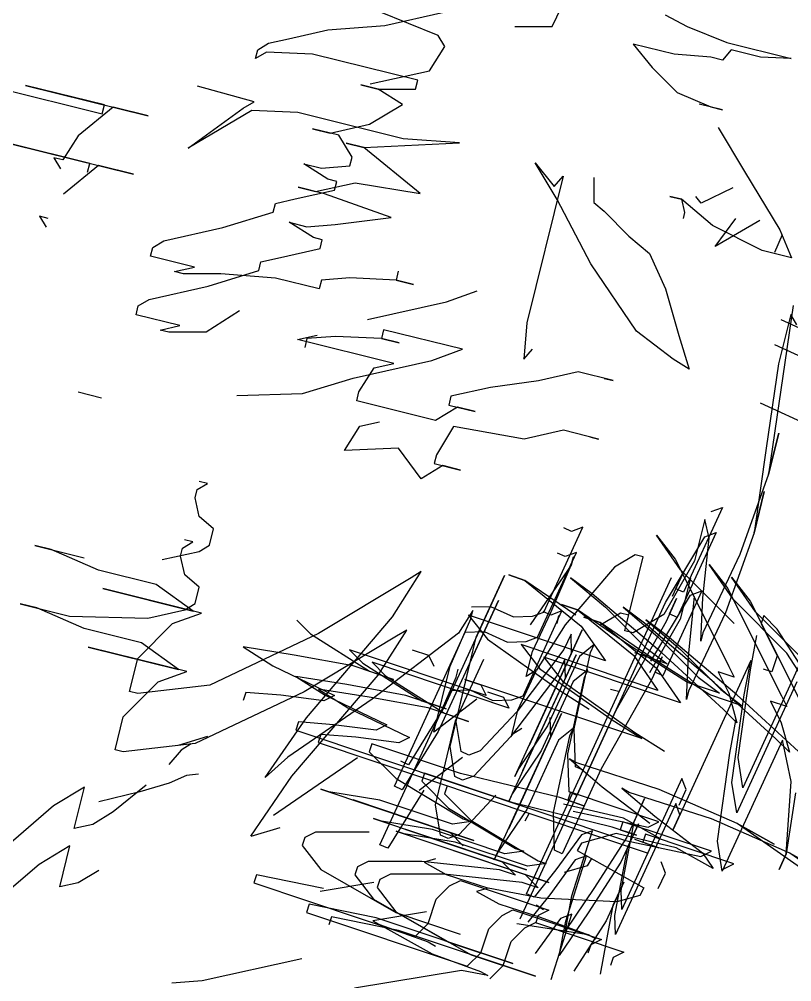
# Model space of a CAD drawing. Header units: millimetres. Extents: x 7703 to 16070, y -6855 to 95.
# Drawn here: x 14853.48 to 14863.72, y -4849.57 to -4836.82 of the extents above; entities that cross this region are included whole.
import ezdxf

# ---------------------------------------------------------------- set-up
doc = ezdxf.new("R2010")
doc.units = ezdxf.units.MM
doc.layers.add('AĞAÇLAR', color=7, linetype='Continuous')
doc.layers.add('kapı', color=6, linetype='Continuous', lineweight=9)

# ---------------------------------------------------------------- blocks, each defined once
blk = doc.blocks.new('A$C06865A3D')
at = {"color": 72}
for p, q in [((1.293848408211488, 1.77708795107901), (1.333075004804413, 1.800700327847152)), ((1.333075004804413, 1.800700327847152), (1.317394012119621, 1.78639689553529)), ((1.317394012119621, 1.78639689553529), (1.299563742650207, 1.775663997977972)), ((1.266736746765673, 1.765632424503564), (1.293848408211488, 1.77708795107901)), ((1.299563742650207, 1.775663997977972), (1.300296216679271, 1.766376383136957)), ((1.300296216679271, 1.766376383136957), (1.293164119939319, 1.762083230540156)), ((1.250323279993608, 1.760616607032716), (1.266736746765673, 1.765632424503564)), ((1.293164119939319, 1.762083230540156), (1.273917069658637, 1.745633216574788)), ((1.273917069658637, 1.745633216574788), (1.248954684997443, 1.730607155244797)), ((1.324622480431571, 1.742105377372354), (1.310358268558047, 1.733519061468541)), ((1.317490365297999, 1.737812213599681), (1.324622480431571, 1.742105377372354)), ((1.293944783334154, 1.728503232821822), (1.317490365297999, 1.737812213599681)), ((1.248954684997443, 1.730607155244797), (1.269666705396957, 1.728481903206557)), ((1.269666705396957, 1.728481903206557), (1.293944783334154, 1.728503232821822)), ((1.331070288899354, 1.731393809430301), (1.365362232958432, 1.722850152757018)), ((1.365362232958432, 1.722850152757018), (1.411084805324207, 1.711458615493029)), ((1.411084805324207, 1.711458615493029), (1.430380063364282, 1.703616257756948)), ((1.430380063364282, 1.703616257756948), (1.412549793894868, 1.69288336019963)), ((1.412549793894868, 1.69288336019963), (1.376156762358732, 1.680705168750137)), ((1.376156762358732, 1.680705168750137), (1.348312626825645, 1.678537257481366)), ((1.348312626825645, 1.678537257481366), (1.341180530085694, 1.674244104884564)), ((1.341180530085694, 1.674244104884564), (1.348312626825645, 1.678537257481366)), ((1.348312626825645, 1.678537257481366), (1.356177216046489, 1.673542805947363)), ((1.356177216046489, 1.673542805947363), (1.358326492889318, 1.669972271192818)), ((1.294821818359196, 1.646338564809411), (1.306984939204994, 1.6342030800879)), ((1.306984939204994, 1.6342030800879), (1.316266312787774, 1.634925697464495)), ((1.316266312787774, 1.634925697464495), (1.3405444091768, 1.634947038255631)), ((1.3405444091768, 1.634947038255631), (1.359107152733486, 1.636392320971935)), ((1.359107152733486, 1.636392320971935), (1.38411772676045, 1.627125999424606)), ((1.279873299703467, 1.622747517190873), (1.279140803671907, 1.632035168819129)), ((1.279140803671907, 1.632035168819129), (1.332872548198793, 1.542772090062499)), ((1.38411772676045, 1.627125999424606), (1.413426810409873, 1.610718681011348)), ((1.287737888924311, 1.61775306565687), (1.259161279303953, 1.624872769229114)), ((1.259161279303953, 1.624872769229114), (1.279873299703467, 1.622747517190873)), ((1.335609738191124, 1.602790993638336), (1.287737888924311, 1.61775306565687)), ((1.413426810409873, 1.610718681011348), (1.43487132329028, 1.599305824842303)), ((1.390613720985129, 1.592122096102684), (1.335609738191124, 1.602790993638336)), ((1.422023895720485, 1.59643657784909), (1.390613720985129, 1.592122096102684)), ((1.43487132329028, 1.599305824842303), (1.422023895720485, 1.59643657784909)), ((1.332872548198793, 1.542772090062499), (1.349334222730249, 1.523495535831898)), ((1.349334222730249, 1.523495535831898), (1.348601726640481, 1.532783187460154)), ((1.162260301643982, 1.298561214935034), (1.14799608971225, 1.289974899031221))]:
    blk.add_line(p, q, dxfattribs=at)
at = {"color": 84}
for p, q in [((1.200835358584299, 1.699563948437571), (1.183795670222025, 1.747876808512955)), ((1.367664511722978, 1.708999893162399), (1.359707863186486, 1.686213837470859)), ((1.396781876683235, 1.706336268223822), (1.387758639350067, 1.671890816651284)), ((1.419542475894559, 1.698375675827264), (1.414785592874977, 1.710567796602845)), ((1.182688487635459, 1.681356004439294), (1.200835358584299, 1.699563948437571)), ((1.387758639350067, 1.671890816651284), (1.384068345185369, 1.6957423328422)), ((1.359707863186486, 1.686213837470859), (1.353884391370229, 1.686746562365442)), ((1.465743619599379, 1.673653020057827), (1.457714437157846, 1.675652661826461)), ((1.457714437157846, 1.675652661826461), (1.475828796741552, 1.645559771452099)), ((1.475828796741552, 1.645559771452099), (1.511029515764676, 1.598420798778533)), ((1.149613555055111, 1.639592923223972), (1.109005224367137, 1.622433423064649)), ((1.158173607371281, 1.637461021542549), (1.149613555055111, 1.639592923223972)), ((1.162488196103367, 1.618204633705317), (1.158173607371281, 1.637461021542549)), ((1.48591396829579, 1.617466531693935), (1.529784134123474, 1.633714385796338)), ((1.140095929556991, 1.582871963735669), (1.162488196103367, 1.618204633705317)), ((1.167968005465809, 1.548657525330781), (1.212487133510876, 1.597733134869486)), ((1.212487133510876, 1.597733134869486), (1.182896123151294, 1.572212696075439)), ((1.511029515764676, 1.598420798778533), (1.546230240375734, 1.551281816791743)), ((1.546230240375734, 1.551281816791743), (1.531134943477809, 1.576359221246093)), ((1.531134943477809, 1.576359221246093), (1.546230240375734, 1.551281816791743)), ((1.182896123151294, 1.572212696075439), (1.118799622461665, 1.533629926852881)), ((1.217823482118546, 1.553809252101927), (1.167968005465809, 1.548657525330781)), ((1.180842646514065, 1.527269236277788), (1.217823482118546, 1.553809252101927)), ((1.167968005465809, 1.548657525330781), (1.157285283377859, 1.542227080557495)), ((1.157285283377859, 1.542227080557495), (1.167968005465809, 1.548657525330781)), ((1.546230240375734, 1.551281816791743), (1.571410708827897, 1.49811117304489)), ((1.118799622461665, 1.533629926852881), (1.095311452518217, 1.512206657323986)), ((1.165914466837421, 1.503714168444275), (1.180842646514065, 1.527269236277788)), ((1.215488604677375, 1.528023078106343), (1.171255883935373, 1.506929424591362)), ((1.191594617790542, 1.497318600770086), (1.215488604677375, 1.528023078106343)), ((1.424700029834639, 1.521083067171275), (1.403334529604762, 1.508222144097089)), ((1.419358668790664, 1.517867845017462), (1.424700029834639, 1.521083067171275)), ((1.092092761246021, 1.517553781159222), (1.056878740957472, 1.497563449665904)), ((1.089970091474242, 1.508991435170173), (1.092092761246021, 1.517553781159222)), ((1.59139467717614, 1.515558098442852), (1.594003733596764, 1.510324605740606)), ((1.604481909307651, 1.515548297669738), (1.59139467717614, 1.515558098442852)), ((1.641113569377921, 1.507673554122447), (1.604481909307651, 1.515548297669738)), ((1.095311452518217, 1.512206657323986), (1.082716862787492, 1.462729776743799)), ((1.082716862787492, 1.462729776743799), (1.089970091474242, 1.508991435170173)), ((1.403334529604762, 1.508222144097089), (1.388406349928118, 1.484667076263576)), ((1.594003733596764, 1.510324605740606), (1.617548161593731, 1.50245966296643)), ((1.171255883935373, 1.506929424591362), (1.155231744749471, 1.497283723670989)), ((1.155231744749471, 1.497283723670989), (1.165914466837421, 1.503714168444275)), ((1.49976307968609, 1.502547881565988), (1.520698451262433, 1.499916431494057)), ((1.528546600311528, 1.497294786851853), (1.49976307968609, 1.502547881565988)), ((1.617548161593731, 1.50245966296643), (1.622766277054324, 1.491992672905325)), ((1.178789169876836, 1.482325776014477), (1.191594617790542, 1.497318600770086)), ((1.314584644336719, 1.498506689444184), (1.266512282891198, 1.469569620676338)), ((1.304997825704049, 1.478166843764483), (1.314584644336719, 1.498506689444184)), ((1.520698451262433, 1.499916431494057), (1.567787319421768, 1.484186545480042)), ((1.580895531282294, 1.497255578171461), (1.528546600311528, 1.497294786851853)), ((1.537302900338545, 1.498078432399779), (1.55239819723647, 1.47300102841109)), ((1.545677174755837, 1.489777315407991), (1.54912779375445, 1.497297924943268)), ((1.54912779375445, 1.497297924943268), (1.571492474002297, 1.436911968514323)), ((1.571410708827897, 1.49811117304489), (1.591581057524308, 1.441924684215337)), ((1.558491779142059, 1.43833964318037), (1.545677174755837, 1.489777315407991)), ((1.574494692496955, 1.458970775827765), (1.548351145465858, 1.491063304711133)), ((1.622766277054324, 1.491992672905325), (1.617527193971909, 1.489380829501897)), ((1.168106447847094, 1.47589533124119), (1.178789169876836, 1.482325776014477)), ((1.192690577299799, 1.483409233391284), (1.187349216255825, 1.480194011237472)), ((1.195909268571995, 1.478062109556049), (1.192690577299799, 1.483409233391284)), ((1.388406349928118, 1.484667076263576), (1.347815912973601, 1.456516694743186)), ((1.567787319421768, 1.484186545480042), (1.599179899028968, 1.473699953407049)), ((1.187349216255825, 1.480194011237472), (1.168106447847094, 1.47589533124119)), ((1.18098108889535, 1.454507041722536), (1.195909268571995, 1.478062109556049)), ((1.275141584395896, 1.431056639179587), (1.304997825704049, 1.478166843764483)), ((1.266512282891198, 1.469569620676338), (1.269730974163394, 1.464222496841102)), ((1.269730974163394, 1.464222496841102), (1.280413696251343, 1.470652941614389)), ((1.280413696251343, 1.470652941614389), (1.269730974163394, 1.464222496841102)), ((1.55239819723647, 1.47300102841109), (1.563511368876788, 1.431860980577766)), ((1.607028048078063, 1.471078309230506), (1.596549872425384, 1.465854617301374)), ((1.599179899028968, 1.473699953407049), (1.607028048078063, 1.471078309230506)), ((1.269730974163394, 1.464222496841102), (1.246242742170579, 1.442799330689013)), ((1.596549872425384, 1.465854617301374), (1.612246160919312, 1.460611323826014)), ((1.612246160919312, 1.460611323826014), (1.630551498907152, 1.450134527869522)), ((1.685849884001072, 1.448052464518696), (1.661265962233301, 1.463918051216751)), ((1.661265962233301, 1.463918051216751), (1.69582955999067, 1.370594297535717)), ((1.173517002025619, 1.4427294395864), (1.18098108889535, 1.454507041722536)), ((1.347815912973601, 1.456516694743186), (1.353208691522013, 1.434341615531593)), ((1.594600120210088, 1.436909197829663), (1.574494692496955, 1.458970775827765)), ((1.55987625272246, 1.44757169438526), (1.497049155645072, 1.442387216258794)), ((1.525356503145303, 1.449890525545924), (1.520346377859823, 1.44687468977645)), ((1.61746427376056, 1.450144338887184), (1.55987625272246, 1.44757169438526)), ((1.630551498907152, 1.450134527869522), (1.61746427376056, 1.450144338887184)), ((1.641979718173388, 1.431804609950631), (1.62836333643645, 1.451732160057872)), ((1.718566422990988, 1.410228347871452), (1.685849884001072, 1.448052464518696)), ((1.176735631248448, 1.437382418662309), (1.173517002025619, 1.4427294395864)), ((1.246242742170579, 1.442799330689013), (1.233437294256873, 1.427806505933403)), ((1.497049155645072, 1.442387216258794), (1.478722830943297, 1.439785168971866)), ((1.478722830943297, 1.439785168971866), (1.510136387718375, 1.44237741548568)), ((1.510136387718375, 1.44237741548568), (1.549398077069781, 1.442348002921789)), ((1.520346377859823, 1.44687468977645), (1.516364247072488, 1.430812055245041)), ((1.567724401771556, 1.444950050208717), (1.54676805040799, 1.434502666816115)), ((1.549398077069781, 1.442348002921789), (1.567724401771556, 1.444950050208717)), ((1.566008703957777, 1.43488098680973), (1.561942398140672, 1.445860252715647)), ((1.561942398140672, 1.445860252715647), (1.568041855003684, 1.429391358979046)), ((1.591581057524308, 1.441924684215337), (1.594600120210088, 1.436909197829663)), ((1.693366808874998, 1.444593808148056), (1.718566422990988, 1.410228347871452)), ((1.159684781800024, 1.405265004839748), (1.176735631248448, 1.437382418662309)), ((1.353208691522013, 1.434341615531593), (1.356427320803049, 1.428994594607502)), ((1.356427320803049, 1.428994594607502), (1.372451459988951, 1.438640295527875)), ((1.372451459988951, 1.438640295527875), (1.361768681847024, 1.432209816761314)), ((1.571492474002297, 1.436911968514323), (1.566008703957777, 1.43488098680973)), ((1.233437294256873, 1.427806505933403), (1.236655985529068, 1.422459382098168)), ((1.258090678893495, 1.398939191363751), (1.275141584395896, 1.431056639179587)), ((1.361768681847024, 1.432209816761314), (1.357523280254099, 1.415085227694362)), ((1.568041855003684, 1.429391358979046), (1.586955920036416, 1.361484782770276)), ((1.678762557508889, 1.383001226000487), (1.641979718173388, 1.431804609950631)), ((0.9939637548523024, 1.378355069551616), (1.068743033625651, 1.423368317540735)), ((1.068743033625651, 1.423368317540735), (1.047377533395774, 1.410507394466549)), ((1.301917638804297, 1.410751670598983), (1.309381669620051, 1.422529239207506)), ((1.499637234897818, 1.424074885435402), (1.457745509338565, 1.416258957237005)), ((1.457745509338565, 1.416258957237005), (1.507485383888706, 1.421453240793198)), ((1.507485383888706, 1.421453240793198), (1.536268904514145, 1.416200146544724)), ((1.331426747143268, 1.419019773136824), (1.30623228958575, 1.391495179850608)), ((1.357523280254099, 1.415085227694362), (1.331426747143268, 1.419019773136824)), ((1.536268904514145, 1.416200146544724), (1.447204416035674, 1.371798770036548)), ((1.447267333685886, 1.411035265773534), (1.457745509338565, 1.416258957237005)), ((1.457745509338565, 1.416258957237005), (1.447267333685886, 1.411035265773534)), ((1.490653376560658, 1.419457488693296), (1.487202757620252, 1.41193687915802)), ((1.513018056866712, 1.35907153179869), (1.490653376560658, 1.419457488693296)), ((1.49433267279528, 1.410717396996915), (1.491313615639228, 1.415732874069362)), ((1.491313615639228, 1.415732874069362), (1.49433267279528, 1.410717396996915)), ((1.047377533395774, 1.410507394466549), (1.044228097307495, 1.379473301582038)), ((1.186855053238105, 1.408388089388608), (1.18111947516445, 1.381744814105331)), ((1.30623228958575, 1.391495179850608), (1.301917638804297, 1.410751670598983)), ((1.487202757620252, 1.41193687915802), (1.481718987575732, 1.409905897453427)), ((1.557538170018233, 1.407767032738775), (1.552528039726894, 1.404751194175332)), ((1.737861721194349, 1.411476246546953), (1.679936300904955, 1.401189347263425)), ((1.708104133198503, 1.40914657106623), (1.679936300904955, 1.401189347263425)), ((1.679936300904955, 1.401189347263425), (1.708104133198503, 1.40914657106623)), ((1.718566422990988, 1.410228347871452), (1.722632728808093, 1.399249082431197)), ((1.722632728808093, 1.399249082431197), (1.718566422990988, 1.410228347871452)), ((1.042036116297822, 1.407292138319462), (0.9939637548523024, 1.378355069551616)), ((1.045254807570017, 1.401945014484226), (1.042036116297822, 1.407292138319462)), ((1.137292571307625, 1.369932368397712), (1.159684781800024, 1.405265004839748)), ((1.679936300904955, 1.401189347263425), (1.625190381717402, 1.379647348541766)), ((1.227024393505416, 1.365927267353981), (1.258090678893495, 1.398939191363751)), ((1.18111947516445, 1.381744814105331), (1.162972666206769, 1.36353676719591)), ((1.528357837873045, 1.379585294984281), (1.551923245657235, 1.384799185674637)), ((1.69582955999067, 1.370594297535717), (1.678762557508889, 1.383001226000487)), ((1.468139790231361, 1.369167314376682), (1.528357837873045, 1.379585294984281)), ((1.517522078647743, 1.349515431094914), (1.507436907093506, 1.377608670853078)), ((1.625190381717402, 1.379647348541766), (1.572034197626635, 1.352477796375751)), ((1.135169901535846, 1.361370022408664), (1.137292571307625, 1.369932368397712)), ((1.165095392032526, 1.372099147178232), (1.138388530816882, 1.356023001484572)), ((1.157631305162794, 1.360321544576436), (1.165095392032526, 1.372099147178232)), ((1.447204416035674, 1.371798770036548), (1.468139790231361, 1.369167314376682)), ((1.579066816135309, 1.264923422131687), (1.540436912560835, 1.369226441718637)), ((1.540436912560835, 1.369226441718637), (1.570934204501099, 1.286881953477859)), ((1.553437607421074, 1.367798766586929), (1.552020139468368, 1.354788529686629)), ((1.555470758466981, 1.362309138756245), (1.553437607421074, 1.367798766586929)), ((1.138388530816882, 1.356023001484572), (1.135169901535846, 1.361370022408664)), ((1.162972666206769, 1.36353676719591), (1.157631305162794, 1.360321544576436)), ((1.546536369423847, 1.352757547982037), (1.536986297287512, 1.361705821938812)), ((1.584736678458284, 1.316964413039386), (1.555470758466981, 1.362309138756245)), ((1.640882859530393, 1.363806394860148), (1.583252898126374, 1.335076093208044)), ((1.586955920036416, 1.361484782770276), (1.609320600284263, 1.301098826341331)), ((1.638252832926809, 1.355961058754473), (1.640882859530393, 1.363806394860148)), ((1.048542686039581, 1.360216913744807), (1.043201268941629, 1.35700165759772)), ((1.043201268941629, 1.35700165759772), (1.051761377311777, 1.354869789909571)), ((1.492314354050904, 1.313947845250368), (1.476049130724277, 1.357864908408373)), ((1.509567441593389, 1.351550912484526), (1.513018056866712, 1.35907153179869)), ((1.552020139468368, 1.354788529686629), (1.5703185176244, 1.305381828453391)), ((1.593710103537887, 1.327220956329256), (1.638252832926809, 1.355961058754473)), ((1.596158213040325, 1.353216025512665), (1.637182927282992, 1.358728582970798)), ((1.650039807718712, 1.356283922214061), (1.621871975425165, 1.348326698411256)), ((1.500633052550256, 1.341999321710318), (1.509567441593389, 1.351550912484526)), ((1.526579261175356, 1.33446898125112), (1.517522078647743, 1.349515431094914)), ((1.566400624986272, 1.35088634956628), (1.596158213040325, 1.353216025512665)), ((1.572034197626635, 1.352477796375751), (1.566400624986272, 1.35088634956628)), ((1.621871975425165, 1.348326698411256), (1.585616488649975, 1.325931479688733)), ((1.484181742416694, 1.335906377062201), (1.500633052550256, 1.341999321710318)), ((1.528570323833264, 1.342500303406268), (1.526579261175356, 1.33446898125112)), ((1.669026394840329, 1.341939502395689), (1.661509470024611, 1.345398158766329)), ((1.673092700715642, 1.330960236489772), (1.669026394840329, 1.341939502395689)), ((1.471402951458003, 1.335419706534594), (1.468383894243743, 1.340435183607041)), ((1.484507185698021, 1.302310980390757), (1.471402951458003, 1.335419706534594)), ((1.47524734790204, 1.326354783959686), (1.484181742416694, 1.335906377062201)), ((1.596340130199678, 1.33506629243493), (1.580622871464584, 1.32723075710237)), ((1.583252898126374, 1.335076093208044), (1.585861954546999, 1.329842600505799)), ((1.585861954546999, 1.329842600505799), (1.596340130199678, 1.33506629243493)), ((1.42425583518343, 1.334370772354304), (1.422264767054002, 1.326339459512382)), ((1.432349938666447, 1.298246219754219), (1.42425583518343, 1.334370772354304)), ((1.436663313186727, 1.327338577713817), (1.447141488839406, 1.332562269177287)), ((1.447141488839406, 1.332562269177287), (1.454989637888502, 1.329940625000745)), ((1.422264767054002, 1.326339459512382), (1.404345165996346, 1.254057601559907)), ((1.51591040630592, 1.216562126297503), (1.47524734790204, 1.326354783959686)), ((1.580622871464584, 1.32723075710237), (1.52036287379451, 1.290655114687979)), ((1.603836830239742, 1.299067844636738), (1.584736678458284, 1.316964413039386)), ((1.659290223033167, 1.300877787172794), (1.653190766111947, 1.317346680443733)), ((1.653190766111947, 1.317346680443733), (1.663356528850272, 1.289898521266877)), ((1.523613419674802, 1.263113489840179), (1.492314354050904, 1.313947845250368)), ((1.625776876870077, 1.312969940714538), (1.627366622269619, 1.307342389598488)), ((1.441860458406154, 1.303792758844792), (1.415665023960173, 1.290733532048761)), ((1.426143199671059, 1.295957223512232), (1.441860458406154, 1.303792758844792)), ((1.5703185176244, 1.305381828453391), (1.577033661364112, 1.270413059741258)), ((1.573485027591232, 1.304274492897093), (1.575074774620588, 1.298646936658769)), ((1.627366622269619, 1.307342389598488), (1.61927897814894, 1.2929043979384)), ((1.379012381483335, 1.285529447253793), (1.426143199671059, 1.295957223512232)), ((1.439545895555056, 1.206918622832745), (1.432349938666447, 1.298246219754219)), ((1.513604869425762, 1.299327873159199), (1.508659665123559, 1.262187126558274)), ((1.548383437446318, 1.297257902566343), (1.549614805669989, 1.260258150286972)), ((1.609320600284263, 1.301098826341331), (1.603836830239742, 1.299067844636738)), ((1.686522991920355, 1.261022688820958), (1.659290223033167, 1.300877787172794)), ((1.415665023960173, 1.290733532048761), (1.381600460736081, 1.267217116430401)), ((1.52036287379451, 1.290655114687979), (1.462732912332285, 1.261924813035875)), ((1.663356528850272, 1.289898521266877), (1.672104831086471, 1.249440104700624)), ((1.365925149410031, 1.285539248492568), (1.379012381483335, 1.285529447253793)), ((1.643454603443387, 1.276284957304596), (1.640003984444774, 1.26876434776932)), ((1.665203593147452, 1.234398885630071), (1.643454603443387, 1.276284957304596)), ((1.276906192535534, 1.273005125578492), (1.271896067250054, 1.269989289809018)), ((1.274915124406106, 1.26497381273657), (1.276906192535534, 1.273005125578492)), ((1.491516432957723, 1.256671718787401), (1.543886334169656, 1.269711338449269)), ((1.549125417252071, 1.272323181852698), (1.541256307566072, 1.261866002343595)), ((1.543886334169656, 1.269711338449269), (1.549125417252071, 1.272323181852698)), ((1.577033661364112, 1.270413059741258), (1.579066816135309, 1.264923422131687)), ((1.640003984444774, 1.26876434776932), (1.644685975392349, 1.239285194780677)), ((1.277934187091886, 1.259958326350897), (1.274915124406106, 1.26497381273657)), ((1.381600460736081, 1.267217116430401), (1.352774999686516, 1.246312553528696)), ((1.376340407470706, 1.251526444219052), (1.420862157014198, 1.267187713645398)), ((1.420862157014198, 1.267187713645398), (1.418232130410615, 1.259342377539724)), ((1.460039958532433, 1.214842976536601), (1.559582622721791, 1.264468044973909)), ((1.462732912332285, 1.261924813035875), (1.465341968752909, 1.256691320333629)), ((1.559582622721791, 1.264468044973909), (1.480996309895999, 1.225290359929203)), ((1.541256307566072, 1.261866002343595), (1.494104512210469, 1.238359387498348)), ((1.510612728481646, 1.264541154261678), (1.52139417635044, 1.218593108002096)), ((1.540680420352146, 1.250706549268215), (1.523613419674802, 1.263113489840179)), ((1.572627907386049, 1.238300576806068), (1.630257868848275, 1.267030878458172)), ((1.627227706834673, 1.264766637701541), (1.621594144497066, 1.263175193686038)), ((1.621594144497066, 1.263175193686038), (1.627227706834673, 1.264766637701541)), ((1.630257868848275, 1.267030878458172), (1.627627842186484, 1.259185542352497)), ((1.288982432219199, 1.252943198662251), (1.277934187091886, 1.259958326350897)), ((1.418232130410615, 1.259342377539724), (1.394645745458547, 1.24104964826256)), ((1.465341968752909, 1.256691320333629), (1.491516432957723, 1.256671718787401)), ((1.543865363986697, 1.256632509641349), (1.556952586513943, 1.256622704211622)), ((1.549614805669989, 1.260258150286972), (1.546164190396666, 1.252737530507147)), ((1.627627842186484, 1.259185542352497), (1.630236898607108, 1.253952049650251)), ((1.30202174000442, 1.253959392663091), (1.288982432219199, 1.252943198662251)), ((1.308059859846252, 1.24392842920497), (1.30202174000442, 1.253959392663091)), ((1.352774999686516, 1.246312553528696), (1.376340407470706, 1.251526444219052)), ((1.404345165996346, 1.254057601559907), (1.376405319373589, 1.175744075793772)), ((1.546164190396666, 1.252737530507147), (1.540680420352146, 1.250706549268215)), ((1.306068791716825, 1.235897116363048), (1.308059859846252, 1.24392842920497)), ((1.462540537933818, 1.248091401997953), (1.449631062161643, 1.178825380280613)), ((1.562804398068692, 1.234414197970181), (1.589382484962698, 1.247998972889035)), ((1.292066410416737, 1.21380281029269), (1.306068791716825, 1.235897116363048)), ((1.394645745458547, 1.24104964826256), (1.376298460061661, 1.225368777289986)), ((1.494104512210469, 1.238359387498348), (1.465279051160905, 1.217454824596643)), ((1.54994751769118, 1.236858858726918), (1.545903690450359, 1.22963986126706)), ((1.569997871178202, 1.230455236043781), (1.572627907386049, 1.238300576806068)), ((1.545903690450359, 1.22963986126706), (1.562804398068692, 1.234414197970181)), ((1.569976900995243, 1.21737640723586), (1.569997871178202, 1.230455236043781)), ((1.376298460061661, 1.225368777289986), (1.378907516482286, 1.22013528458774)), ((1.465279051160905, 1.217454824596643), (1.460039958532433, 1.214842976536601)), ((1.504540737892966, 1.217425417155027), (1.478324335825163, 1.191287356428802)), ((1.52139417635044, 1.218593108002096), (1.51591040630592, 1.216562126297503)), ((1.577804070257116, 1.201675929594784), (1.569976900995243, 1.21737640723586)), ((1.253013392619322, 1.176629320252686), (1.292066410416737, 1.21380281029269)), ((1.55684771889355, 1.191228546202182), (1.598760421620681, 1.212123312987387)), ((1.337222464557271, 1.2068204106763), (1.277100956009235, 1.170630380511283)), ((1.277100956009235, 1.170630380511283), (1.332212339271791, 1.203804575372487)), ((1.332212339271791, 1.203804575372487), (1.30112359294435, 1.198756360448896)), ((1.328230208542663, 1.187741940375417), (1.337222464557271, 1.2068204106763)), ((1.448667988588567, 1.157747268211096), (1.439545895555056, 1.206918622832745)), ((1.577783102635294, 1.18859709566459), (1.577804070257116, 1.201675929594784)), ((1.30112359294435, 1.198756360448896), (1.266052710881922, 1.17764550819993)), ((1.531318149180151, 1.195136320777237), (1.509509298601187, 1.164668893441557)), ((1.473001345817465, 1.13636017916724), (1.577783102635294, 1.18859709566459)), ((1.478324335825163, 1.191287356428802), (1.475694299617316, 1.183442015666514)), ((1.499238737218547, 1.175577078014612), (1.55684771889355, 1.191228546202182)), ((1.554577838513068, 1.177400453947484), (1.586789497989229, 1.192576675210148)), ((1.586789497989229, 1.192576675210148), (1.592423060326837, 1.194168118759989)), ((1.32829512952594, 1.153617029543966), (1.328230208542663, 1.187741940375417)), ((1.475694299617316, 1.183442015666514), (1.47830335603794, 1.17820852342993)), ((1.222952635842375, 1.158534303773194), (1.253013392619322, 1.176629320252686)), ((1.266052710881922, 1.17764550819993), (1.232972891419194, 1.164565978106111)), ((1.376405319373589, 1.175744075793772), (1.345381494553294, 1.136570937931537)), ((1.458817631588317, 1.176078005693852), (1.448857928160578, 1.157476429827511)), ((1.47830335603794, 1.17820852342993), (1.499238737218547, 1.175577078014612)), ((1.232972891419194, 1.164565978106111), (1.222952635842375, 1.158534303773194)), ((1.392967004561796, 1.162395996041595), (1.387706802226603, 1.156008773948997)), ((1.509695933084003, 1.16772193647921), (1.470392289396841, 1.141593671869486)), ((1.387706802226603, 1.156008773948997), (1.383007301134057, 1.143794420175254)), ((1.340371369209606, 1.133555102627724), (1.32829512952594, 1.153617029543966)), ((1.383007301134057, 1.143794420175254), (1.373047597764525, 1.125192844774574)), ((1.345381494553294, 1.136570937931537), (1.340371369209606, 1.133555102627724)), ((1.470392289396841, 1.141593671869486), (1.473001345817465, 1.13636017916724)), ((1.373047597764525, 1.125192844774574), (1.357827687286771, 1.100204035639762)), ((1.533494398521725, 1.122831370681524), (1.495510262728203, 1.063487947918474)), ((1.365161810070276, 1.064782455563545), (1.359188611735589, 1.040688495617359)), ((1.380257112439721, 1.03970504226163), (1.365161810070276, 1.064782455563545)), ((1.391240431112237, 1.066814834251999), (1.387258300383109, 1.050752199720591)), ((1.495510262728203, 1.063487947918474), (1.481789056269917, 1.047458512242883)), ((1.387258300383109, 1.050752199720591), (1.380257112439721, 1.03970504226163)), ((1.359188611735589, 1.040688495617359), (1.35527139698388, 0.9905009469948708))]:
    blk.add_line(p, q, dxfattribs=at)
at = {"color": 87}
for p, q in [((1.454400832066312, 1.681157463230192), (1.489601551147643, 1.634018490556627)), ((1.455302586080506, 1.668320384342223), (1.499172751966398, 1.684568238444626)), ((1.464486003678757, 1.653064223472028), (1.508356169506441, 1.669312078040093)), ((1.118667964939959, 1.618469655979424), (1.141060231486335, 1.653802325949072)), ((1.489601551147643, 1.634018490556627), (1.524802275700494, 1.586879509035497)), ((1.093057125166524, 1.58848404046148), (1.118667964939959, 1.618469655979424)), ((1.161468158476054, 1.607810388319194), (1.097371657844632, 1.569227618630975)), ((1.16468684974825, 1.602463264483958), (1.161468158476054, 1.607810388319194)), ((1.524802275700494, 1.586879509035497), (1.509706978860776, 1.611956913024187)), ((1.509706978860776, 1.611956913024187), (1.524802275700494, 1.586879509035497)), ((1.146540040848776, 1.584255217574536), (1.16468684974825, 1.602463264483958)), ((1.078128945489879, 1.564928972627967), (1.093057125166524, 1.58848404046148)), ((1.165782809257507, 1.588553897570818), (1.146540040848776, 1.584255217574536)), ((1.159414681897033, 1.562866928055882), (1.165782809257507, 1.588553897570818)), ((1.524802275700494, 1.586879509035497), (1.549982744210865, 1.533708864822983)), ((1.146540040848776, 1.584255217574536), (1.135857318760827, 1.57782477280125)), ((1.135857318760827, 1.57782477280125), (1.146540040848776, 1.584255217574536)), ((1.097371657844632, 1.569227618630975), (1.073883487901184, 1.547804349567741)), ((1.070664796628989, 1.553151473402976), (1.078128945489879, 1.564928972627967)), ((1.144486502220388, 1.539311860222369), (1.159414681897033, 1.562866928055882)), ((1.403272065217606, 1.55668075941503), (1.38190656498773, 1.543819836340844)), ((1.397930704173631, 1.553465536795556), (1.403272065217606, 1.55668075941503)), ((1.068542126857209, 1.544589126948267), (1.070664796628989, 1.553151473402976)), ((1.073883487901184, 1.547804349567741), (1.071760818129405, 1.539242003113031)), ((1.515065792540553, 1.540631168056279), (1.518516411539167, 1.548151777591556)), ((1.518516411539167, 1.548151777591556), (1.540881091787014, 1.487765821162611)), ((1.071760818129405, 1.539242003113031), (1.068542126857209, 1.544589126948267)), ((1.14982791931834, 1.542527116369456), (1.133803780132438, 1.532881415449082)), ((1.166948023950681, 1.53826331347227), (1.14982791931834, 1.542527116369456)), ((1.38190656498773, 1.543819836340844), (1.366978385311085, 1.520264768507331)), ((1.133803780132438, 1.532881415449082), (1.144486502220388, 1.539311860222369)), ((1.170166653173509, 1.532916292548179), (1.166948023950681, 1.53826331347227)), ((1.283569861087016, 1.513764536008238), (1.293156679719686, 1.534104381222277)), ((1.526923180848825, 1.526660996489226), (1.515874935721512, 1.533676124643534)), ((1.515874935721512, 1.533676124643534), (1.53097023256123, 1.508598720654845)), ((1.549982744210865, 1.533708864822983), (1.570153092849068, 1.477522376459091)), ((1.157361205259803, 1.51792346779257), (1.170166653173509, 1.532916292548179)), ((1.524249210138805, 1.525375007651746), (1.527699829137418, 1.532895617187023)), ((1.527699829137418, 1.532895617187023), (1.550064509385265, 1.472509660292416)), ((1.537063814525026, 1.473937334958463), (1.524249210138805, 1.525375007651746)), ((1.553066727879922, 1.494568467605859), (1.526923180848825, 1.526660996489226)), ((1.146678483171854, 1.511493023019284), (1.157361205259803, 1.51792346779257)), ((1.165921251638792, 1.515791703015565), (1.146678483171854, 1.511493023019284)), ((1.171262612682767, 1.519006925635039), (1.165921251638792, 1.515791703015565)), ((1.174481303954962, 1.513659801799803), (1.171262612682767, 1.519006925635039)), ((1.253713619778864, 1.46665433095768), (1.283569861087016, 1.513764536008238)), ((1.366978385311085, 1.520264768507331), (1.346708844590466, 1.493494478054344)), ((1.539747673494275, 1.513843261171132), (1.560683045070618, 1.511211811099201)), ((1.568531194119714, 1.508590166922658), (1.539747673494275, 1.513843261171132)), ((1.556883935758378, 1.518684140406548), (1.577819307334721, 1.516052690334618)), ((1.585667456383816, 1.513431046158075), (1.556883935758378, 1.518684140406548)), ((1.577819307334721, 1.516052690334618), (1.624908175494056, 1.500322804786264)), ((1.630654580018017, 1.514771903865039), (1.665218177775386, 1.421448149718344)), ((1.15955312422011, 1.49010473396629), (1.174481303954962, 1.513659801799803)), ((1.53097023256123, 1.508598720654845), (1.542083404259756, 1.46745867235586)), ((1.560683045070618, 1.511211811099201), (1.607771913229953, 1.495481925550848)), ((1.620880125090479, 1.508550957776606), (1.568531194119714, 1.508590166922658)), ((1.638016387354582, 1.513391837012022), (1.585667456383816, 1.513431046158075)), ((1.657511787780094, 1.500676209107041), (1.620880125090479, 1.508550957776606)), ((1.245084318274166, 1.505167312454432), (1.248303009546361, 1.499820188619196)), ((1.248303009546361, 1.499820188619196), (1.258985731576103, 1.506250633392482)), ((1.258985731576103, 1.506250633392482), (1.248303009546361, 1.499820188619196)), ((1.611368335958104, 1.482658462598919), (1.597751954279374, 1.50258601270616)), ((1.248303009546361, 1.499820188619196), (1.224814777495339, 1.478397022467106)), ((1.535397321742493, 1.485734839458018), (1.531331015925388, 1.496714105363935)), ((1.531331015925388, 1.496714105363935), (1.5374304727884, 1.480245211627334)), ((1.573172155534848, 1.472506890073418), (1.553066727879922, 1.494568467605859)), ((1.607771913229953, 1.495481925550848), (1.639164492837153, 1.484995333477854)), ((1.624908175494056, 1.500322804786264), (1.656300755101256, 1.48983621224761)), ((1.639837997558061, 1.499515742994844), (1.674401595373637, 1.406191989313811)), ((1.152089037408586, 1.478327131830155), (1.15955312422011, 1.49010473396629)), ((1.346708844590466, 1.493494478054344), (1.33178072690498, 1.469939307309687)), ((1.611239661055151, 1.264118562918156), (1.527880396926775, 1.489193495828658)), ((1.540881091787014, 1.487765821162611), (1.535397321742493, 1.485734839458018)), ((1.620551753556355, 1.467402302194386), (1.606935371819417, 1.487329851835966)), ((1.606935371819417, 1.487329851835966), (1.651664736040402, 1.366557928733527)), ((1.498918413184583, 1.482472382020205), (1.494936282455455, 1.466409747023135)), ((1.503928538470063, 1.485488217324018), (1.498918413184583, 1.482472382020205)), ((1.531100075109861, 1.440348886419087), (1.503928538470063, 1.485488217324018)), ((1.544580739340744, 1.470478679053485), (1.540514433465432, 1.48145794449374)), ((1.540514433465432, 1.48145794449374), (1.546613890386652, 1.464989050757139)), ((1.648151175351813, 1.433855078648775), (1.611368335958104, 1.482658462598919)), ((1.647012641886249, 1.48237368883565), (1.63653446623357, 1.47714999737218)), ((1.639164492837153, 1.484995333477854), (1.647012641886249, 1.48237368883565)), ((1.155307666631415, 1.472980110906064), (1.152089037408586, 1.478327131830155)), ((1.224814777495339, 1.478397022467106), (1.21200932963984, 1.463404197711497)), ((1.334999356186017, 1.464592286385595), (1.351023495313711, 1.474237987305968)), ((1.351023495313711, 1.474237987305968), (1.340340717229992, 1.467807509005069)), ((1.620423078653402, 1.248862402047961), (1.537063814525026, 1.473937334958463)), ((1.570153092849068, 1.477522376459091), (1.573172155534848, 1.472506890073418)), ((1.63653446623357, 1.47714999737218), (1.652230754727497, 1.47190670389682)), ((1.138256817182991, 1.440862696617841), (1.155307666631415, 1.472980110906064)), ((1.33178072690498, 1.469939307309687), (1.334999356186017, 1.464592286385595)), ((1.340340717229992, 1.467807509005069), (1.336095315637066, 1.450682919472455)), ((1.460041994403582, 1.470311341341584), (1.456591375404968, 1.462790731806308)), ((1.482406674651429, 1.409925384446978), (1.460041994403582, 1.470311341341584)), ((1.542083404259756, 1.46745867235586), (1.536110205342993, 1.443364724982529)), ((1.550064509385265, 1.472509660292416), (1.544580739340744, 1.470478679053485)), ((1.657334592891857, 1.418598917778581), (1.620551753556355, 1.467402302194386)), ((1.652230754727497, 1.47190670389682), (1.670536092715337, 1.461429907474666)), ((1.21200932963984, 1.463404197711497), (1.215228020912036, 1.458057073876261)), ((1.456591375404968, 1.462790731806308), (1.451107605360448, 1.460759750101715)), ((1.494936282455455, 1.466409747023135), (1.499048250203486, 1.414222557097673)), ((1.546613890386652, 1.464989050757139), (1.565527955361176, 1.39708247501403)), ((1.616997108794748, 1.463707953225821), (1.55417001171736, 1.458523475099354)), ((1.657448867568746, 1.461439718492329), (1.599860846588853, 1.458867073990404)), ((1.624845257843844, 1.461086309049278), (1.603888906480278, 1.450638925656676)), ((1.606518933142069, 1.45848426176235), (1.624845257843844, 1.461086309049278)), ((1.674585129832848, 1.466280597727745), (1.616997108794748, 1.463707953225821)), ((1.670536092715337, 1.461429907474666), (1.657448867568746, 1.461439718492329)), ((0.972535790177062, 1.413952761795371), (1.047315069008618, 1.458966009784489)), ((1.047315069008618, 1.458966009784489), (1.025949568778742, 1.446105086710304)), ((1.215228020912036, 1.458057073876261), (1.188521159638185, 1.441980928648263)), ((1.287953704944811, 1.458126930985599), (1.229198621411342, 1.422759417910128)), ((1.280489674187265, 1.446349362377077), (1.287953704944811, 1.458126930985599)), ((1.469225411943625, 1.45505518047139), (1.465774792945012, 1.447534570936113)), ((1.491590092191472, 1.394669224042445), (1.469225411943625, 1.45505518047139)), ((1.55417001171736, 1.458523475099354), (1.535843687015585, 1.455921427812427)), ((1.535843687015585, 1.455921427812427), (1.567257243790663, 1.458513674326241)), ((1.599860846588853, 1.458867073990404), (1.537033749453257, 1.453682596329599)), ((1.567257243790663, 1.458513674326241), (1.606518933142069, 1.45848426176235)), ((1.607708995579741, 1.456245429813861), (1.586752644274383, 1.445798046421259)), ((1.589382670877967, 1.453643382526934), (1.607708995579741, 1.456245429813861)), ((1.336095315637066, 1.450682919472455), (1.288022954191546, 1.42174585070461)), ((1.465774792945012, 1.447534570936113), (1.460291022900491, 1.445503589697182)), ((1.472904708178248, 1.446315088775008), (1.469885651022195, 1.451330565847456)), ((1.469885651022195, 1.451330565847456), (1.472904708178248, 1.446315088775008)), ((1.537033749453257, 1.453682596329599), (1.518707424751482, 1.451080549042671)), ((1.518707424751482, 1.451080549042671), (1.550120981526561, 1.453672795090824)), ((1.550120981526561, 1.453672795090824), (1.589382670877967, 1.453643382526934)), ((1.603888906480278, 1.450638925656676), (1.556758090970106, 1.440211144275963)), ((1.020608151680789, 1.442889830563217), (0.972535790177062, 1.413952761795371)), ((1.023826842952985, 1.437542706727981), (1.020608151680789, 1.442889830563217)), ((1.025949568778742, 1.446105086710304), (1.022800132690463, 1.415070993360131)), ((1.115864606690593, 1.405530060641467), (1.138256817182991, 1.440862696617841)), ((1.188521159638185, 1.441980928648263), (1.159691510547418, 1.417342505883425)), ((1.28480432491051, 1.427092871628701), (1.280489674187265, 1.446349362377077)), ((1.486008942418266, 1.413206362631171), (1.472904708178248, 1.446315088775008)), ((1.472904708178248, 1.446315088775008), (1.482026811689138, 1.397143728099763)), ((1.536110205342993, 1.443364724982529), (1.531100075109861, 1.440348886419087)), ((1.586752644274383, 1.445798046421259), (1.539621828706003, 1.435370265040546)), ((0.8742683975142426, 1.347516278270632), (1.023826842952985, 1.437542706727981)), ((1.229198621411342, 1.422759417910128), (1.236662714276462, 1.434536883141845)), ((1.539621828706003, 1.435370265040546), (1.49773010314675, 1.427554336842149)), ((1.556758090970106, 1.440211144275963), (1.514866365410853, 1.432395216077566)), ((1.514866365410853, 1.432395216077566), (1.564606239960994, 1.437589499633759)), ((1.564606239960994, 1.437589499633759), (1.593389760586433, 1.432336405385285)), ((1.57625349832233, 1.427495526149868), (1.487189009843859, 1.383094149641692)), ((1.487251927494071, 1.422330645378679), (1.49773010314675, 1.427554336842149)), ((1.49773010314675, 1.427554336842149), (1.487251927494071, 1.422330645378679)), ((1.49773010314675, 1.427554336842149), (1.547469977755099, 1.432748620398342)), ((1.593389760586433, 1.432336405385285), (1.504325272107962, 1.387935028877109)), ((1.504388189758174, 1.427171524614095), (1.514866365410853, 1.432395216077566)), ((1.514866365410853, 1.432395216077566), (1.504388189758174, 1.427171524614095)), ((1.547469977755099, 1.432748620398342), (1.57625349832233, 1.427495526149868)), ((1.665218177775386, 1.421448149718344), (1.648151175351813, 1.433855078648775)), ((1.288022954191546, 1.42174585070461), (1.28480432491051, 1.427092871628701)), ((1.777846315002534, 1.422771626617759), (1.719920894713141, 1.412484726868569)), ((1.022800132690463, 1.415070993360131), (1.027114721422549, 1.3958146055229)), ((1.159691510547418, 1.417342505883425), (1.141544701589737, 1.399134458974003)), ((1.499048250203486, 1.414222557097673), (1.507142359158024, 1.378097995184361)), ((1.548455433978233, 1.315777274314314), (1.509825530345551, 1.420080294366925)), ((1.509825530345551, 1.420080294366925), (1.540322822285816, 1.337735806126147)), ((1.52282622520579, 1.418652619235217), (1.521408757311291, 1.405642382334917)), ((1.524859376251697, 1.413162991404533), (1.52282622520579, 1.418652619235217)), ((1.674401595373637, 1.406191989313811), (1.657334592891857, 1.418598917778581)), ((1.748088727006688, 1.420441950671374), (1.719920894713141, 1.412484726868569)), ((1.719920894713141, 1.412484726868569), (1.748088727006688, 1.420441950671374)), ((1.143667427415493, 1.407696838956326), (1.116960566141642, 1.391620693262666)), ((1.136203340545762, 1.395919236820191), (1.143667427415493, 1.407696838956326)), ((1.46170297183562, 1.364801697898656), (1.445437748508993, 1.408718761056661)), ((1.445437748508993, 1.408718761056661), (1.480001346266362, 1.315395006909966)), ((1.478956059378106, 1.402404765132814), (1.482406674651429, 1.409925384446978)), ((1.496094114030711, 1.385113122873008), (1.486008942418266, 1.413206362631171)), ((1.515924987208563, 1.403611400630325), (1.506374915072228, 1.4125596745871)), ((1.506374915072228, 1.4125596745871), (1.510441217164043, 1.401580418925732)), ((1.554125296243, 1.367818265687674), (1.524859376251697, 1.413162991404533)), ((1.719920894713141, 1.412484726868569), (1.665174975525587, 1.39094272814691)), ((1.113741936918813, 1.396967714186757), (1.115864606690593, 1.405530060641467)), ((1.470021670334972, 1.392853173892945), (1.478956059378106, 1.402404765132814)), ((1.510441217164043, 1.401580418925732), (1.517772055231034, 1.348111755214631)), ((1.557638851518277, 1.30052111390978), (1.519008947885595, 1.404824133496731)), ((1.519008947885595, 1.404824133496731), (1.549506239825859, 1.322479645255953)), ((1.521408757311291, 1.405642382334917), (1.539707135409116, 1.356235681101679)), ((1.532009642804041, 1.403396458830684), (1.530592174851335, 1.390386221464723)), ((1.534042793849948, 1.397906831), (1.532009642804041, 1.403396458830684)), ((1.585478693945333, 1.395721554290503), (1.609044101729523, 1.400935444980859)), ((1.027114721422549, 1.3958146055229), (1.021773304324597, 1.392599349375814)), ((1.116960566141642, 1.391620693262666), (1.113741936918813, 1.396967714186757)), ((1.141544701589737, 1.399134458974003), (1.136203340545762, 1.395919236820191)), ((1.59190783946542, 1.396094565745443), (1.476647906994912, 1.338633957318961)), ((1.488139476918149, 1.38714860426262), (1.491590092191472, 1.394669224042445)), ((1.525108404806815, 1.38835523976013), (1.515558332612272, 1.397303514182567)), ((1.515558332612272, 1.397303514182567), (1.519624634762294, 1.386324258521199)), ((1.525260646303649, 1.385303573682904), (1.585478693945333, 1.395721554290503)), ((1.563308713841252, 1.352562105283141), (1.534042793849948, 1.397906831)), ((1.565527955361176, 1.39708247501403), (1.58789263566723, 1.336696518119424)), ((1.56834243168123, 1.390880675055086), (1.59190783946542, 1.396094565745443)), ((1.638415012625046, 1.392793355043977), (1.630898087809327, 1.396252011414617)), ((1.630898087809327, 1.396252011414617), (1.665461685624904, 1.302928257267922)), ((1.021773304324597, 1.392599349375814), (1.030333412694744, 1.390467481687664)), ((1.45357036020141, 1.386760229244828), (1.470021670334972, 1.392853173892945)), ((1.470886389433871, 1.349545537494122), (1.454621166107244, 1.393462600186467)), ((1.454621166107244, 1.393462600186467), (1.489184763864614, 1.300138846505433)), ((1.504325272107962, 1.387935028877109), (1.525260646303649, 1.385303573682904)), ((1.508124384039547, 1.380462694447487), (1.56834243168123, 1.390880675055086)), ((1.549506239825859, 1.322479645255953), (1.525108404806815, 1.38835523976013)), ((1.530592174851335, 1.390386221464723), (1.548890553007367, 1.340979520697146)), ((1.665174975525587, 1.39094272814691), (1.61201879143482, 1.363773175980895)), ((1.642481318500358, 1.38181408913806), (1.638415012625046, 1.392793355043977)), ((1.444635965686757, 1.377208636607974), (1.45357036020141, 1.386760229244828)), ((1.479205087933223, 1.377597013488411), (1.488139476918149, 1.38714860426262)), ((1.487189009843859, 1.383094149641692), (1.508124384039547, 1.380462694447487)), ((1.505151296558324, 1.370066673029214), (1.496094114030711, 1.385113122873008)), ((1.519624634762294, 1.386324258521199), (1.526955472771078, 1.332855594344437)), ((1.647598430223297, 1.377537194173783), (1.640081505407579, 1.380995850544422)), ((1.640081505407579, 1.380995850544422), (1.674645103164948, 1.287672096863389)), ((1.449974986782763, 1.371017398778349), (1.44695592962671, 1.376032875850796)), ((1.44695592962671, 1.376032875850796), (1.451002981339115, 1.357970599550753)), ((1.462753777741454, 1.371504068840295), (1.479205087933223, 1.377597013488411)), ((1.507142359158024, 1.378097995184361), (1.505151296558324, 1.370066673029214)), ((1.680867453396786, 1.375101774465292), (1.62323749193456, 1.346371472813189)), ((1.698003715602681, 1.379942653700709), (1.640373754198662, 1.351212352048605)), ((1.651664736040402, 1.366557928733527), (1.647598430223297, 1.377537194173783)), ((1.678237426734995, 1.367256438359618), (1.680867453396786, 1.375101774465292)), ((1.695373688999097, 1.372097317595034), (1.698003715602681, 1.379942653700709)), ((1.402827870566397, 1.369968464132398), (1.40083680243697, 1.361937151290476)), ((1.410921973991207, 1.333843911532312), (1.402827870566397, 1.369968464132398)), ((1.463079221080988, 1.337908672634512), (1.449974986782763, 1.371017398778349)), ((1.453819383285008, 1.36195247573778), (1.462753777741454, 1.371504068840295)), ((1.573225448024459, 1.349921697285026), (1.554125296243, 1.367818265687674)), ((1.628678840817883, 1.351731639355421), (1.622579383896663, 1.368200533092021)), ((1.622579383896663, 1.368200533092021), (1.632745146634988, 1.340752373915165)), ((1.636142806848511, 1.364511405117809), (1.677167521149385, 1.370023962575942)), ((1.677167521149385, 1.370023962575942), (1.690024401526898, 1.367579301819205)), ((1.40083680243697, 1.361937151290476), (1.382917201379314, 1.289655293803662)), ((1.494482441688887, 1.252159818541258), (1.453819383285008, 1.36195247573778)), ((1.493002037459518, 1.313967342488467), (1.46170297183562, 1.364801697898656)), ((1.606385218852665, 1.362181729171425), (1.636142806848511, 1.364511405117809)), ((1.61201879143482, 1.363773175980895), (1.606385218852665, 1.362181729171425)), ((1.63369469740428, 1.3385163359344), (1.678237426734995, 1.367256438359618)), ((1.690024401526898, 1.367579301819205), (1.66185656923335, 1.3596220780164)), ((1.451002981339115, 1.357970599550753), (1.441112573258578, 1.283689094241708)), ((1.539707135409116, 1.356235681101679), (1.546422279148828, 1.321266912389546)), ((1.66185656923335, 1.3596220780164), (1.625601082516368, 1.337226859293878)), ((1.502185454999562, 1.298711181618273), (1.470886389433871, 1.349545537494122)), ((1.493784169259015, 1.343474836554378), (1.504262344911694, 1.34869852848351)), ((1.504262344911694, 1.34869852848351), (1.51211049396079, 1.346076883841305)), ((1.517772055231034, 1.348111755214631), (1.519003423454705, 1.311112002469599)), ((1.582408865564502, 1.334665536880493), (1.563308713841252, 1.352562105283141)), ((1.578709218068979, 1.351952678989619), (1.573225448024459, 1.349921697285026)), ((1.655911609705071, 1.311876541469246), (1.628678840817883, 1.351731639355421)), ((1.637862258357927, 1.336475478950887), (1.631762801494915, 1.352944372687488)), ((1.631762801494915, 1.352944372687488), (1.641928564233239, 1.325496213044971)), ((1.653460986271966, 1.351202551275491), (1.637743727536872, 1.343367015942931)), ((1.640373754198662, 1.351212352048605), (1.642982810619287, 1.345978859346359)), ((1.642982810619287, 1.345978859346359), (1.653460986271966, 1.351202551275491)), ((1.494974231696687, 1.341236004605889), (1.405909743218217, 1.296834628097712)), ((1.51211049396079, 1.346076883841305), (1.423046005482319, 1.301675507333129)), ((1.436028372554574, 1.236271543428301), (1.650830959610175, 1.343357215169817)), ((1.476647906994912, 1.338633957318961), (1.487126082647591, 1.343857649248093)), ((1.487126082647591, 1.343857649248093), (1.494974231696687, 1.341236004605889)), ((1.636324724007863, 1.346361672040075), (1.620607465272769, 1.338526136707514)), ((1.62323749193456, 1.346371472813189), (1.625846548355184, 1.341137980110943)), ((1.625846548355184, 1.341137980110943), (1.636324724007863, 1.346361672040075)), ((1.418892110290471, 1.231430664192885), (1.63369469740428, 1.3385163359344)), ((1.487231700506526, 1.297784818802028), (1.463079221080988, 1.337908672634512)), ((1.492176904808729, 1.334925565402954), (1.487231700506526, 1.297784818802028)), ((1.548890553007367, 1.340979520697146), (1.555605696747079, 1.306010751985013)), ((1.620607465272769, 1.338526136707514), (1.560347467602696, 1.301950494293123)), ((1.58789263566723, 1.336696518119424), (1.582408865564502, 1.334665536880493)), ((1.625601082516368, 1.337226859293878), (1.613469621399417, 1.315569872967898)), ((1.632745146634988, 1.340752373915165), (1.641493448871187, 1.300293956883251)), ((1.665095027303323, 1.296620381064713), (1.637862258357927, 1.336475478950887)), ((1.418117930938024, 1.2425163150765), (1.410921973991207, 1.333843911532312)), ((1.526955472771078, 1.332855594344437), (1.528186841052956, 1.295855842065066)), ((1.546422279148828, 1.321266912389546), (1.548455433978233, 1.315777274314314)), ((1.612843221228104, 1.327138809952884), (1.60939260222949, 1.319618200417608)), ((1.634592210932169, 1.285252738278359), (1.612843221228104, 1.327138809952884)), ((1.615059368428774, 1.309942316263914), (1.665761470678262, 1.324265320319682)), ((1.641928564233239, 1.325496213044971), (1.650676866469439, 1.285037796478718)), ((1.665761470678262, 1.324265320319682), (1.667351216136012, 1.318637769203633)), ((1.481845052214339, 1.315088138449937), (1.455649617768358, 1.302028911653906)), ((1.466127793479245, 1.307252603583037), (1.481845052214339, 1.315088138449937)), ((1.498981314478442, 1.319929017685353), (1.472785880032461, 1.306869790889322)), ((1.480001346266362, 1.315395006909966), (1.490782794135157, 1.269446960650384)), ((1.483264055743347, 1.312093482818454), (1.498981314478442, 1.319929017685353)), ((1.60939260222949, 1.319618200417608), (1.614074593177065, 1.290139047428965)), ((1.613469621399417, 1.315569872967898), (1.615059368428774, 1.309942316263914)), ((1.667351216136012, 1.318637769203633), (1.659263571957126, 1.304199777543544)), ((1.255478227860294, 1.308602817356586), (1.250468102574814, 1.305586982052773)), ((1.253487159789074, 1.300571504514664), (1.255478227860294, 1.308602817356586)), ((1.436133237555623, 1.301665706560015), (1.483264055743347, 1.312093482818454)), ((1.510069038136862, 1.301560401916503), (1.493002037459518, 1.313967342488467)), ((1.519003423454705, 1.311112002469599), (1.515552808181382, 1.303591383155435)), ((1.622026638826355, 1.31188264908269), (1.618576019827742, 1.304362039547413)), ((1.643775628472212, 1.269996577873826), (1.622026638826355, 1.31188264908269)), ((1.665461685624904, 1.302928257267922), (1.655911609705071, 1.311876541469246)), ((1.41899697529152, 1.296824827324599), (1.466127793479245, 1.307252603583037)), ((1.455649617768358, 1.302028911653906), (1.421585054544266, 1.278512496035546)), ((1.423046005482319, 1.301675507333129), (1.436133237555623, 1.301665706560015)), ((1.472785880032461, 1.306869790889322), (1.438721316808369, 1.283353375270962)), ((1.560347467602696, 1.301950494293123), (1.50271750614047, 1.273220192641019)), ((1.515552808181382, 1.303591383155435), (1.510069038136862, 1.301560401916503)), ((1.555605696747079, 1.306010751985013), (1.557638851518277, 1.30052111390978)), ((1.618576019827742, 1.304362039547413), (1.623258010775316, 1.274882886558771)), ((1.659263571957126, 1.304199777543544), (1.620554025575984, 1.268958010710775)), ((1.256506222474854, 1.295556018594652), (1.253487159789074, 1.300571504514664)), ((1.267554467602167, 1.288540890440344), (1.256506222474854, 1.295556018594652)), ((1.405909743218217, 1.296834628097712), (1.41899697529152, 1.296824827324599)), ((1.489184763864614, 1.300138846505433), (1.499966211733408, 1.254190799780189)), ((1.519252455735113, 1.286304241046309), (1.502185454999562, 1.298711181618273)), ((1.528186841052956, 1.295855842065066), (1.524736225779633, 1.288335222750902)), ((1.641493448871187, 1.300293956883251), (1.648208592669107, 1.265325188171118)), ((1.674645103164948, 1.287672096863389), (1.665095027303323, 1.296620381064713)), ((1.280593775387387, 1.289557084441184), (1.267554467602167, 1.288540890440344)), ((1.28663189522922, 1.279526120983064), (1.280593775387387, 1.289557084441184)), ((1.382917201379314, 1.289655293803662), (1.354977354698348, 1.211341768037527)), ((1.524736225779633, 1.288335222750902), (1.519252455735113, 1.286304241046309)), ((1.606246273324359, 1.288459440693259), (1.59837716363836, 1.278002261184155)), ((1.601007190241944, 1.28584759728983), (1.606246273324359, 1.288459440693259)), ((1.614074593177065, 1.290139047428965), (1.616723431099671, 1.266149544157087)), ((1.438721316808369, 1.283353375270962), (1.409895855758804, 1.262448812369257)), ((1.441112573258578, 1.283689094241708), (1.42820309754461, 1.214423072058707)), ((1.433461263542994, 1.267662703059613), (1.477983013086486, 1.283323972485959)), ((1.477983013086486, 1.283323972485959), (1.475352986482903, 1.275478636380285)), ((1.548637289030011, 1.272807977627962), (1.601007190241944, 1.28584759728983)), ((1.589110011060256, 1.283618561457842), (1.581240901374258, 1.273161381948739)), ((1.583870927977841, 1.281006718054413), (1.589110011060256, 1.283618561457842)), ((1.629748763458337, 1.254436835646629), (1.687378724920563, 1.283167137298732)), ((1.648208592669107, 1.265325188171118), (1.634592210932169, 1.285252738278359)), ((1.650676866469439, 1.285037796478718), (1.65739201020915, 1.250069027766585)), ((1.687378724920563, 1.283167137298732), (1.684748698258772, 1.275321801193058)), ((1.284640827099792, 1.271494808141142), (1.28663189522922, 1.279526120983064)), ((1.421585054544266, 1.278512496035546), (1.392759593494702, 1.25760793313384)), ((1.416325001278892, 1.262821823824197), (1.460846750822383, 1.278483093250542)), ((1.475352986482903, 1.275478636380285), (1.451766601530835, 1.257185907103121)), ((1.460846750822383, 1.278483093250542), (1.4582167242188, 1.270637757144868)), ((1.500024552340619, 1.226138356141746), (1.599567216529976, 1.275763424579054)), ((1.517160814604721, 1.230979235377162), (1.616703478794079, 1.28060430381447)), ((1.519853768404573, 1.278061071876436), (1.522462824825197, 1.27282757917419)), ((1.599567216529976, 1.275763424579054), (1.520980903704185, 1.236585739534348)), ((1.531501026765909, 1.267967098392546), (1.583870927977841, 1.281006718054413)), ((1.616703478794079, 1.28060430381447), (1.538117165968287, 1.241426618769764)), ((1.59837716363836, 1.278002261184155), (1.551225368282757, 1.254495646338909)), ((1.612612501194234, 1.249595956411212), (1.67024246265646, 1.278326258063316)), ((1.623258010775316, 1.274882886558771), (1.625906848697923, 1.250893383752554)), ((1.667212300642859, 1.276062017306685), (1.661578738305252, 1.274470573756843)), ((1.661578738305252, 1.274470573756843), (1.667212300642859, 1.276062017306685)), ((1.67024246265646, 1.278326258063316), (1.667612436052877, 1.270480921957641)), ((1.684748698258772, 1.275321801193058), (1.687357754679396, 1.270088308956474)), ((1.270638445741496, 1.249400502536445), (1.284640827099792, 1.271494808141142)), ((1.4582167242188, 1.270637757144868), (1.434630339266732, 1.252345027867704)), ((1.490782794135157, 1.269446960650384), (1.485299024090636, 1.267415978945791)), ((1.50271750614047, 1.273220192641019), (1.505326562561094, 1.267986699938774)), ((1.522462824825197, 1.27282757917419), (1.548637289030011, 1.272807977627962)), ((1.581240901374258, 1.273161381948739), (1.534089106018655, 1.249654767103493)), ((1.620554025575984, 1.268958010710775), (1.589932111499365, 1.248154238332062)), ((1.600986220058985, 1.27276876848191), (1.614073442586231, 1.272758963052183)), ((1.614073442586231, 1.272758963052183), (1.603595276479609, 1.267535276245325)), ((1.661578738305252, 1.274470573756843), (1.621279434650205, 1.24485636036843)), ((1.629367078770883, 1.25929435249418), (1.661578738305252, 1.274470573756843)), ((1.65739201020915, 1.250069027766585), (1.643775628472212, 1.269996577873826)), ((1.667612436052877, 1.270480921957641), (1.670221492473501, 1.265247429721057)), ((1.392759593494702, 1.25760793313384), (1.416325001278892, 1.262821823824197)), ((1.409895855758804, 1.262448812369257), (1.433461263542994, 1.267662703059613)), ((1.505326562561094, 1.267986699938774), (1.531501026765909, 1.267967098392546)), ((1.520980903704185, 1.236585739534348), (1.583849957794882, 1.267927889246493)), ((1.586459014215506, 1.262694397009909), (1.544525331701152, 1.228720796760171)), ((1.603595276479609, 1.267535276245325), (1.561661593965254, 1.233561675995588)), ((1.583849957794882, 1.267927889246493), (1.596937180322129, 1.267918083816766)), ((1.596937180322129, 1.267918083816766), (1.586459014215506, 1.262694397009909)), ((1.616723431099671, 1.266149544157087), (1.611239661055151, 1.264118562918156)), ((1.451766601530835, 1.257185907103121), (1.433419316133949, 1.241505036130547)), ((1.602788991876877, 1.245709577575325), (1.629367078770883, 1.25929435249418)), ((1.434630339266732, 1.252345027867704), (1.416283053869847, 1.23666415689513)), ((1.499966211733408, 1.254190799780189), (1.494482441688887, 1.252159818541258)), ((1.534089106018655, 1.249654767103493), (1.50526364496909, 1.228750204667448)), ((1.551225368282757, 1.254495646338909), (1.522399907233193, 1.233591083437204)), ((1.589932111499365, 1.248154238332062), (1.585888284316752, 1.240935240872204)), ((1.609982464986387, 1.241750615648925), (1.612612501194234, 1.249595956411212)), ((1.62711872725049, 1.246591494884341), (1.629748763458337, 1.254436835646629)), ((1.315794499940238, 1.242418102920055), (1.255672991392202, 1.206228072289377)), ((1.306802243925631, 1.223339632619172), (1.315794499940238, 1.242418102920055)), ((1.427240023971535, 1.193344960454851), (1.418117930938024, 1.2425163150765)), ((1.433419316133949, 1.241505036130547), (1.436028372554574, 1.236271543428301)), ((1.585888284316752, 1.240935240872204), (1.602788991876877, 1.245709577575325)), ((1.609961494803428, 1.228671787306666), (1.609982464986387, 1.241750615648925)), ((1.627097757067531, 1.233512666076421), (1.62711872725049, 1.246591494884341)), ((1.255672991392202, 1.206228072289377), (1.310784374654758, 1.23940226715058)), ((1.310784374654758, 1.23940226715058), (1.279695628327317, 1.234354052692651)), ((1.416283053869847, 1.23666415689513), (1.418892110290471, 1.231430664192885)), ((1.279695628327317, 1.234354052692651), (1.244624746264889, 1.213243200443685)), ((1.50526364496909, 1.228750204667448), (1.500024552340619, 1.226138356141746)), ((1.522399907233193, 1.233591083437204), (1.517160814604721, 1.230979235377162)), ((1.544525331701152, 1.228720796760171), (1.518308929633349, 1.202582736499607)), ((1.561661593965254, 1.233561675995588), (1.535445191897451, 1.207423615735024)), ((1.655881277692969, 1.228259571827948), (1.566816789156291, 1.183858195319771)), ((1.617788664065301, 1.212971309199929), (1.609961494803428, 1.228671787306666)), ((1.613968574965838, 1.207364805508404), (1.655881277692969, 1.228259571827948)), ((1.634924926329404, 1.217812188435345), (1.627097757067531, 1.233512666076421)), ((1.306867164908908, 1.189214721322059), (1.306802243925631, 1.223339632619172)), ((1.638745015428867, 1.223418692592531), (1.549680526892188, 1.179017316084355)), ((1.596832312701735, 1.202523926272988), (1.638745015428867, 1.223418692592531)), ((1.634903958707582, 1.204733354970812), (1.634924926329404, 1.217812188435345)), ((1.201524671225342, 1.194131995551288), (1.23158542800229, 1.212227012496441)), ((1.244624746264889, 1.213243200443685), (1.211544926802162, 1.200163669884204)), ((1.354977354698348, 1.211341768037527), (1.323953529878053, 1.172168630175292)), ((1.42820309754461, 1.214423072058707), (1.427240023971535, 1.193344960454851)), ((1.617767696443479, 1.199892475735396), (1.617788664065301, 1.212971309199929)), ((1.518308929633349, 1.202582736499607), (1.515678893483709, 1.19473739573732)), ((1.535445191897451, 1.207423615735024), (1.532815155689604, 1.199578274972736)), ((1.539223331026732, 1.186872457619756), (1.596832312701735, 1.202523926272988)), ((1.571302742988336, 1.206431700848042), (1.549493892409373, 1.175964273046702)), ((1.556359593290835, 1.191713336855173), (1.613968574965838, 1.207364805508404)), ((1.594562432321254, 1.188695833552628), (1.626774091797415, 1.203872054815292)), ((1.632407654193229, 1.205463498365134), (1.617096702277194, 1.195061613805592)), ((1.626774091797415, 1.203872054815292), (1.632407654193229, 1.205463498365134)), ((1.211544926802162, 1.200163669884204), (1.201524671225342, 1.194131995551288)), ((1.51298593962565, 1.147655559238046), (1.617767696443479, 1.199892475735396)), ((1.532815155689604, 1.199578274972736), (1.535424212110228, 1.194344782270491)), ((1.617096702277194, 1.195061613805592), (1.57347899232991, 1.134126750286668)), ((1.318943404592573, 1.169152794405817), (1.306867164908908, 1.189214721322059)), ((1.515678893483709, 1.19473739573732), (1.518287949904333, 1.189503903035074)), ((1.518287949904333, 1.189503903035074), (1.539223331026732, 1.186872457619756)), ((1.535424212110228, 1.194344782270491), (1.556359593290835, 1.191713336855173)), ((1.549493892409373, 1.175964273046702), (1.594562432321254, 1.188695833552628)), ((1.379027693241368, 1.185152805875986), (1.369067989813629, 1.166551230475306)), ((1.566816789156291, 1.183858195319771), (1.527513145469129, 1.157729930710047)), ((1.549680526892188, 1.179017316084355), (1.510376883205026, 1.15288905147463)), ((1.323953529878053, 1.172168630175292), (1.318943404592573, 1.169152794405817)), ((1.374692754761781, 1.173678186722099), (1.372701686632353, 1.165646874345839)), ((1.372701686632353, 1.165646874345839), (1.373729681188706, 1.152600075118243)), ((1.527513145469129, 1.157729930710047), (1.530122201889753, 1.152496438473463)), ((1.510376883205026, 1.15288905147463), (1.51298593962565, 1.147655559238046)), ((1.372766607615631, 1.131521963048726), (1.369812466495204, 1.102412526495754)), ((1.369812466495204, 1.102412526495754), (1.365830335707869, 1.086349891498684)), ((1.343733845453243, 1.100380147341638), (1.337760647118557, 1.076286187861114)), ((1.358829147822689, 1.075302734039723), (1.343733845453243, 1.100380147341638)), ((1.365830335707869, 1.086349891498684), (1.358829147822689, 1.075302734039723)), ((1.337760647118557, 1.076286187861114), (1.333843432366847, 1.026098639238625))]:
    blk.add_line(p, q, dxfattribs=at)
blk = doc.blocks.new('21')
at = {"layer": 'AĞAÇLAR', "xscale": 100.0000000000477, "yscale": 100.0000000000477, "zscale": 100.0000000000477, "rotation": 224.9999999999528}
blk.add_blockref('A$C06865A3D', (6127.911485823143, 8049.885779012382), dxfattribs=at)

msp = doc.modelspace()

# ---------------------------------------------------------------- block references
at = {"layer": 'kapı', "color": 7, "xscale": 0.1920239999773912, "yscale": 0.1920239999773912, "zscale": 0.1920239999773912, "rotation": 90}
msp.add_blockref('21', (16366.93099457201, -6020.393542264484, 469.9788667312685), dxfattribs=at)

doc.saveas('drawing.dxf')
